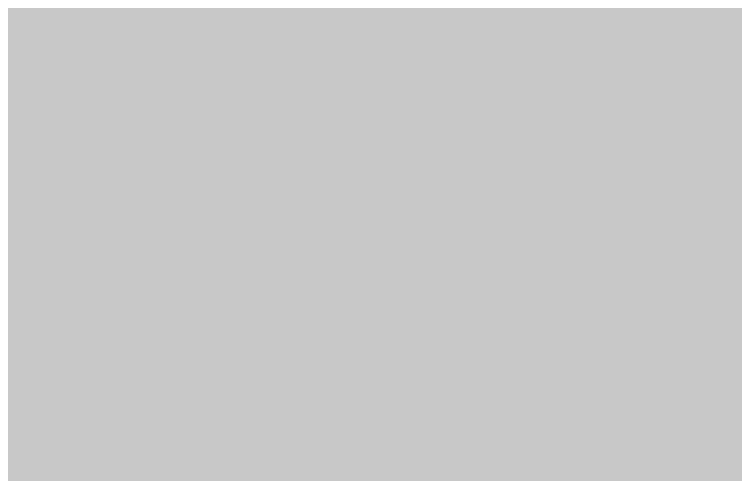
# Model space of a CAD drawing. Header units: metres. Extents: x -331 to 2982, y 362 to 2539.
# Drawn here: x 771.3755 to 771.5025, y 581.1174 to 581.1984 of the extents above; entities that cross this region are included whole.
import ezdxf

# ---------------------------------------------------------------- set-up
doc = ezdxf.new("R2010")
doc.units = ezdxf.units.M
doc.layers.add('_salas', color=251, linetype='Continuous', plot=False)

msp = doc.modelspace()

# ---------------------------------------------------------------- hatches: boundary and pattern name
at = {"layer": '_salas', "transparency": 33554559}
h = msp.add_hatch(color=256, dxfattribs=at)
h.dxf.hatch_style = 1
h.paths.add_polyline_path([(790.3135762308111, 581.6820790701973), (777.9735762718483, 581.6820790701976), (777.9735762718483, 582.9219297966996), (765.5728403757821, 582.9219297966996), (765.4185757198611, 583.0761944526208), (765.4185757198611, 583.2769300467061), (765.1985755776382, 583.2769300299348), (765.1985708575558, 582.3970163564878), (765.2285920915658, 582.3970163564878), (765.2185739716224, 569.9020175254483), (771.7135765350067, 570.3669435004114), (771.7135765350067, 574.1819299700686), (790.3135762565353, 574.1819286548849)])
h.paths.add_polyline_path([(777.8935257933435, 566.5519570307541), (771.7135765350067, 566.5519570307541), (771.7135765350067, 570.3669435004114), (765.2185739716224, 569.9020175254483), (765.2085718861745, 557.4270175567007), (765.2784748821505, 557.427017556702), (765.2784748821541, 557.5375636330656), (765.5734554523588, 557.8325442032708), (777.8935767094517, 557.8325442032708)])

doc.saveas('drawing.dxf')
